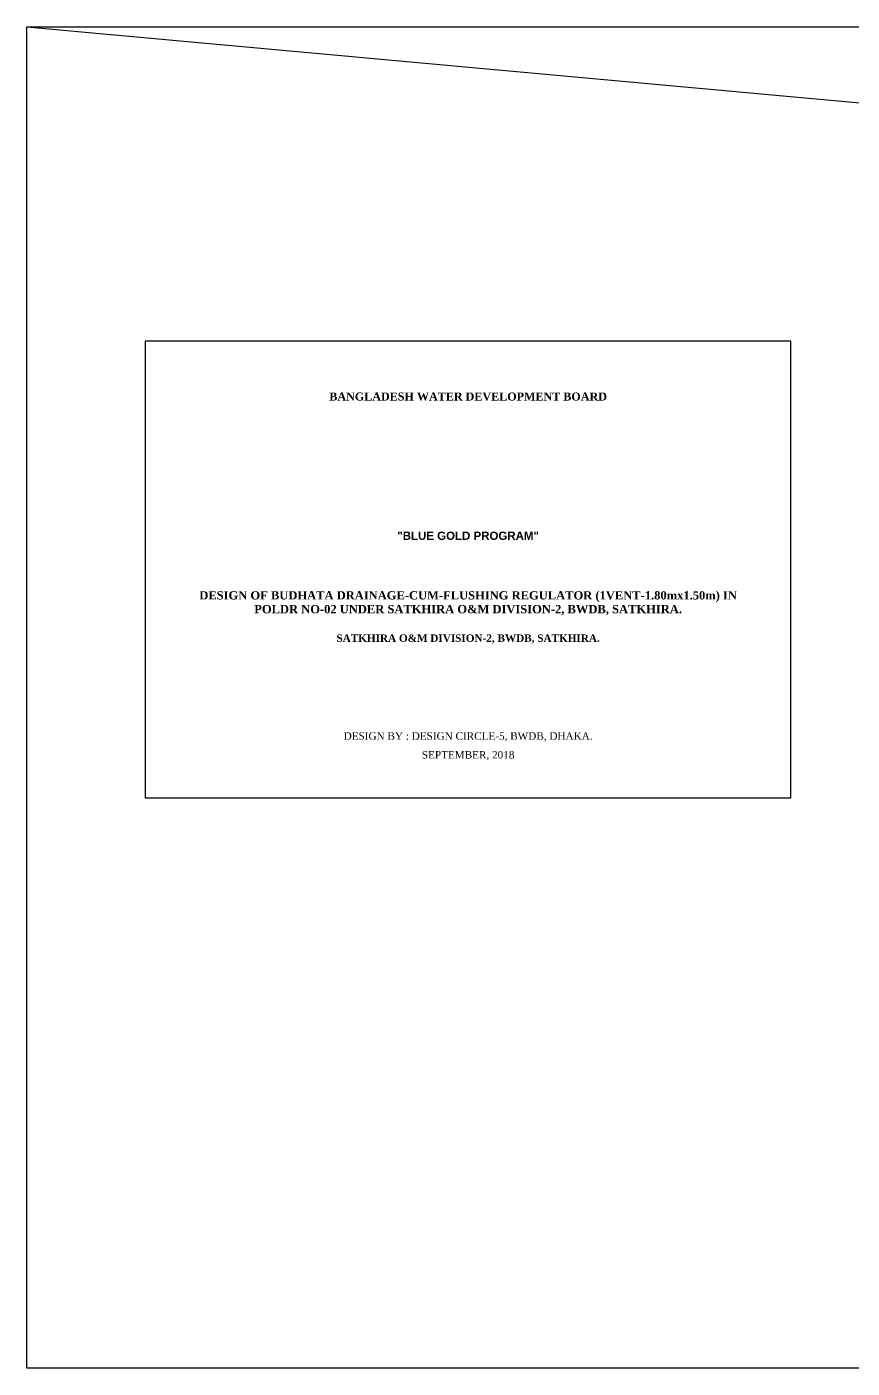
# Model space of a CAD drawing. Extents: x -298162 to 1078160, y -513173 to -216568.
# Drawn here: x -298162 to -220818, y -342283 to -216568 of the extents above; entities that cross this region are included whole.
import ezdxf

# ---------------------------------------------------------------- set-up
doc = ezdxf.new("R2010")
doc.units = 0
doc.header["$MEASUREMENT"] = 0
doc.linetypes.add('ACAD_ISO02W100', pattern=[15, 12, -3])
doc.layers.get('0').update_dxf_attribs({"linetype": 'CONTINUOUS'})
doc.layers.add('Left Bank Profile', color=7, linetype='CONTINUOUS', lineweight=25)
doc.layers.add('LINE', color=7, linetype='CONTINUOUS')
doc.styles.get("Standard").update_dxf_attribs({"font": 'times.ttf', "height": 250})

msp = doc.modelspace()

# ---------------------------------------------------------------- linework, layer by layer
at = {"layer": 'LINE', "color": 1, "linetype": 'ByBlock', "lineweight": -2}
msp.add_line((-298162.249, -216567.594), (1078159.826, -342283.3), dxfattribs=at)
at = {"layer": 'LINE', "color": 1}
msp.add_lwpolyline([(-298162.249, -216567.594), (1078159.826, -216567.594), (1078159.826, -342283.3), (-298162.249, -342283.3)], close=True, dxfattribs=at)
at = {"layer": 'LINE', "color": 0}
msp.add_lwpolyline([(-287061.402, -288827.221), (-226556.202, -288827.221), (-226556.202, -246041.401), (-287061.402, -246041.401)], close=True, dxfattribs=at)

# ---------------------------------------------------------------- texts
at = {"color": 0, "linetype": 'ACAD_ISO02W100', "attachment_point": 2}
for s, insert, char_height, width in [('{\\fTimes New Roman|b1|i0|c0|p18;BANGLADESH WATER DEVELOPMENT BOARD}', (-256808.802, -250841.1), 749.80361, 67327.85951), ('{\\fArial|b1|i0|c0|p34;"BLUE GOLD PROGRAM"}', (-256808.802, -263879.648), 770.27313, 39030.98364), ('{\\fTimes New Roman|b1|i0|c0|p18;SATKHIRA O&M DIVISION-2, BWDB, SATKHIRA.}', (-256808.802, -273514.117), 694.2626, 62340.61065), ('DESIGN BY : DESIGN CIRCLE-5, BWDB, DHAKA.', (-256808.802, -282687.624), 694.2626, 62340.61065), ('SEPTEMBER, 2018', (-256808.802, -284447.843), 694.2626, 10652.0607)]:
    msp.add_mtext(s, dxfattribs=dict(at, insert=insert, char_height=char_height, width=width))
at = {"layer": 'Left Bank Profile', "color": 0, "insert": (-256808.802, -269460.722), "char_height": 776.692072, "width": 50311.52793, "attachment_point": 2}
msp.add_mtext('\\pt4660;{\\fTimes New Roman|b1|i0|c0|p18;DESIGN OF BUDHATA DRAINAGE-CUM-FLUSHING REGULATOR (1VENT-1.80mx1.50m) IN POLDR NO-02 UNDER SATKHIRA O&M DIVISION-2, BWDB, SATKHIRA.}', dxfattribs=at)

doc.saveas('drawing.dxf')
